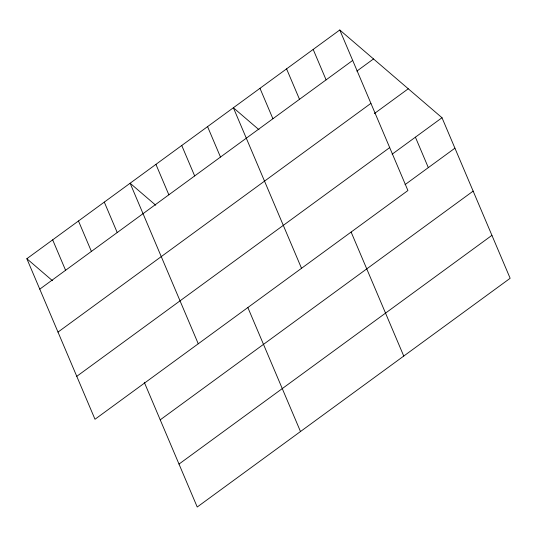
<?xml version="1.0" encoding="UTF-8"?>
<svg xmlns="http://www.w3.org/2000/svg" width="537" height="537" viewBox="0 0 537 537"><rect width="100%" height="100%" fill="white"/><g stroke="black" fill="none" stroke-linecap="round" stroke-linejoin="round"><path stroke-width="0.81" d="M339.773 29.985L407.925 190.528L94.995 419.263L26.85 258.713L339.773 29.985L442.005 117.737L510.15 278.287L197.227 507.015L144.278 382.277M39.772 289.154L352.695 60.426M356.883 71.092L373.51 58.942M57.996 332.094L370.919 103.359M374.356 113.569L408.268 88.78M76.771 376.33L389.701 147.594M392.131 154.193L442.005 117.737M405.052 184.634L454.926 148.178M160.221 419.847L473.151 191.112M179.002 464.082L491.926 235.347M258.995 129.739L233.38 107.756L301.526 268.299M155.73 205.221L130.115 183.231L198.26 343.781M26.85 258.713L52.465 280.703M415.403 137.177L428.325 167.618M313.178 49.424L326.1 79.865M286.577 68.87L299.498 99.311M351.131 232.078L403.757 356.051M259.982 88.31L272.903 118.751M207.564 126.625L220.485 157.066M181.748 145.493L194.669 175.935M247.866 307.56L300.492 431.533M155.931 164.362L168.853 194.803M104.299 202.107L117.22 232.548M78.483 220.976L91.404 251.417M52.666 239.844L65.588 270.286"/></g></svg>
